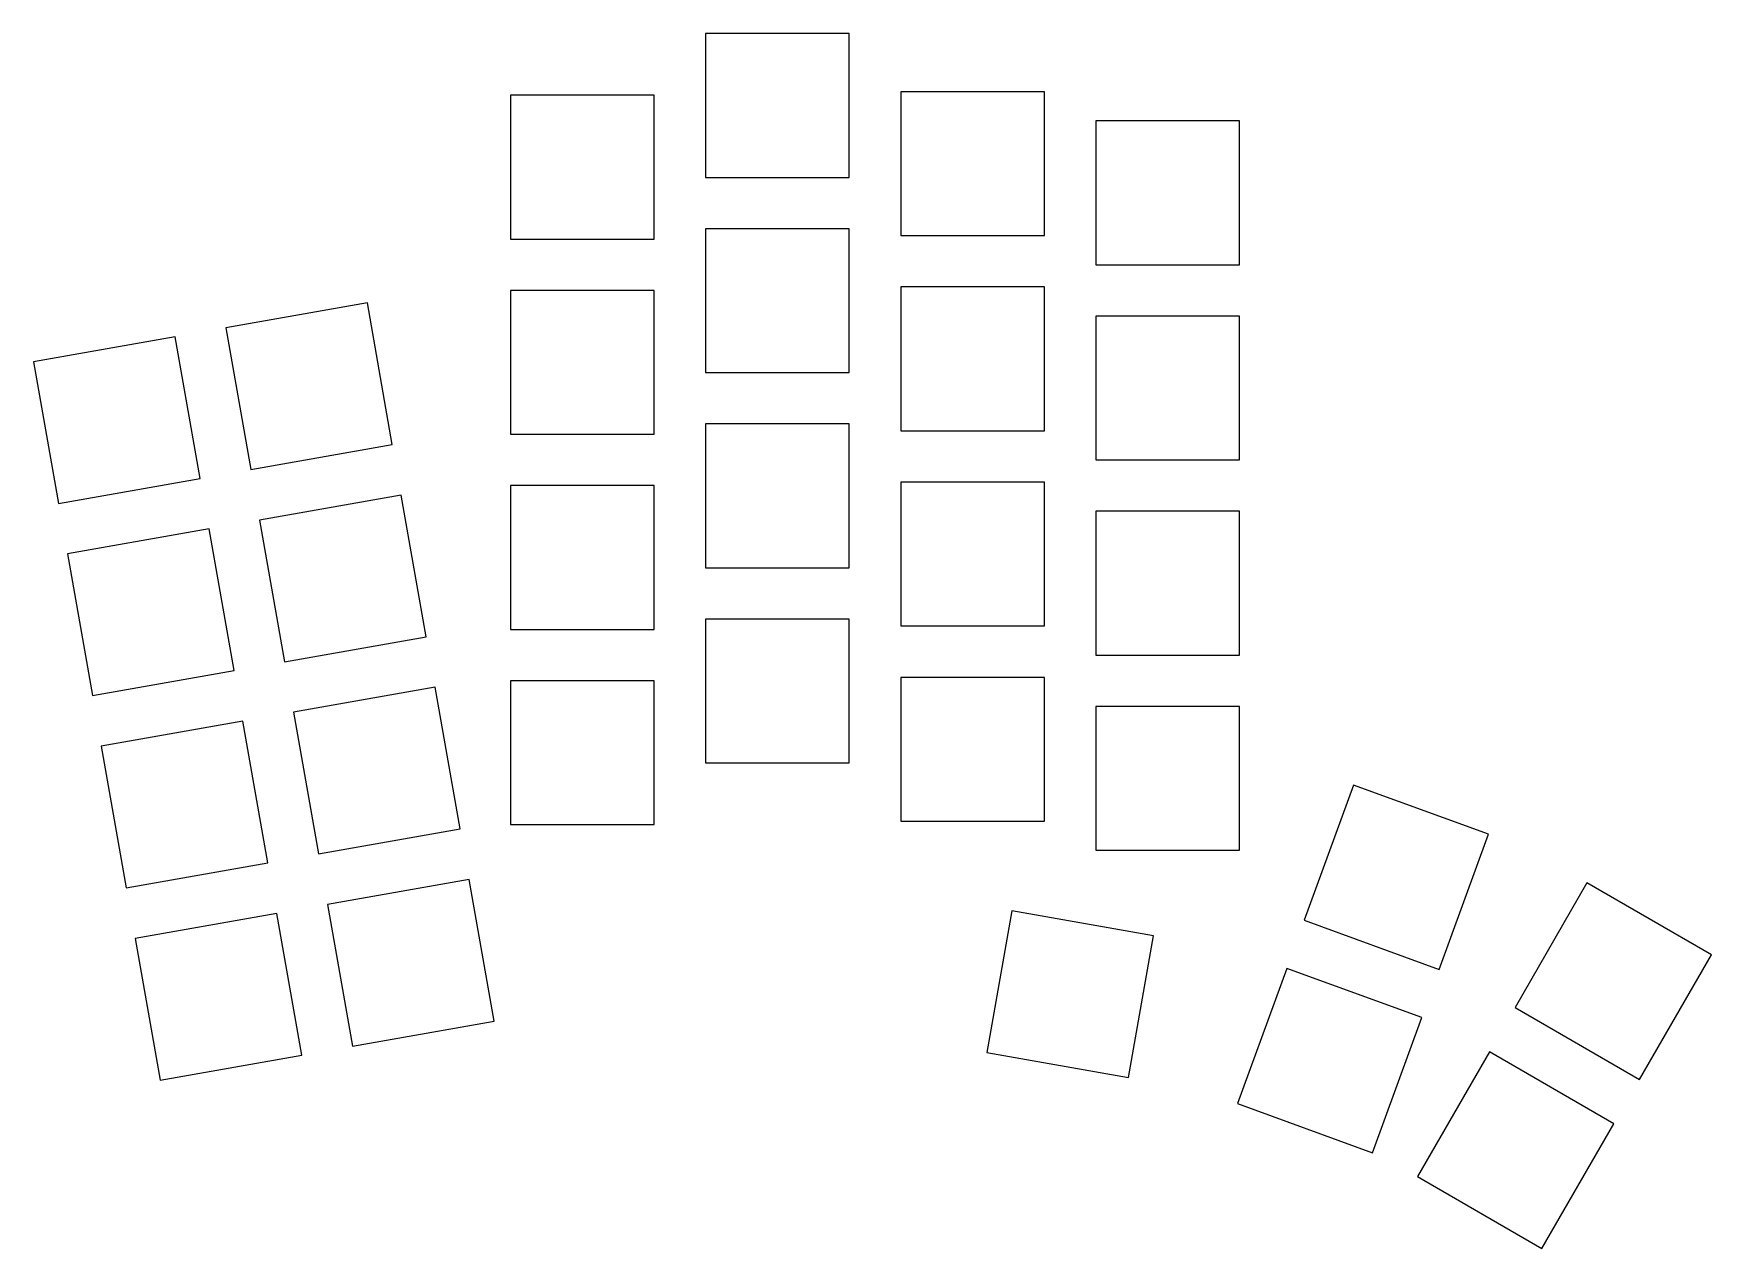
# Model space of a CAD drawing. Header units: millimetres. Extents: x 82 to 245, y -175 to -56.
import ezdxf

# ---------------------------------------------------------------- set-up
doc = ezdxf.new("R2010")
doc.units = ezdxf.units.MM

msp = doc.modelspace()

# ---------------------------------------------------------------- linework, layer by layer
for p, q in [((161.41, -56.24), (147.41, -56.24)), ((147.41, -56.24), (147.41, -70.24)), ((161.41, -70.24), (161.41, -56.24)), ((180.41, -61.91), (166.41, -61.91)), ((166.41, -61.91), (166.41, -75.91)), ((180.41, -75.91), (180.41, -61.91)), ((142.41, -62.24), (128.41, -62.24)), ((128.41, -62.24), (128.41, -76.24)), ((142.41, -76.24), (142.41, -62.24)), ((199.41, -64.74), (185.41, -64.74)), ((185.41, -64.74), (185.41, -78.74)), ((199.41, -78.74), (199.41, -64.74)), ((147.41, -70.24), (161.41, -70.24)), ((128.41, -76.24), (142.41, -76.24)), ((161.41, -75.24), (147.41, -75.24)), ((147.41, -75.24), (147.41, -89.24)), ((161.41, -89.24), (161.41, -75.24)), ((166.41, -75.91), (180.41, -75.91)), ((185.41, -78.74), (199.41, -78.74)), ((142.41, -81.24), (128.41, -81.24)), ((128.41, -81.24), (128.41, -95.24)), ((142.41, -95.24), (142.41, -81.24)), ((180.41, -80.91), (166.41, -80.91)), ((166.41, -80.91), (166.41, -94.91)), ((180.41, -94.91), (180.41, -80.91)), ((114.49, -82.46), (100.7, -84.89)), ((116.92, -96.24), (114.49, -82.46)), ((100.7, -84.89), (103.14, -98.68)), ((199.41, -83.74), (185.41, -83.74)), ((185.41, -83.74), (185.41, -97.74)), ((199.41, -97.74), (199.41, -83.74)), ((95.78, -85.76), (81.99, -88.19)), ((98.21, -99.54), (95.78, -85.76)), ((81.99, -88.19), (84.42, -101.98)), ((147.41, -89.24), (161.41, -89.24)), ((161.41, -94.24), (147.41, -94.24)), ((147.41, -94.24), (147.41, -108.24)), ((161.41, -108.24), (161.41, -94.24)), ((103.14, -98.68), (116.92, -96.24)), ((128.41, -95.24), (142.41, -95.24)), ((166.41, -94.91), (180.41, -94.91)), ((185.41, -97.74), (199.41, -97.74)), ((84.42, -101.98), (98.21, -99.54)), ((117.79, -101.17), (104, -103.6)), ((120.22, -114.96), (117.79, -101.17)), ((142.41, -100.24), (128.41, -100.24)), ((128.41, -100.24), (128.41, -114.24)), ((142.41, -114.24), (142.41, -100.24)), ((180.41, -99.91), (166.41, -99.91)), ((166.41, -99.91), (166.41, -113.91)), ((180.41, -113.91), (180.41, -99.91)), ((199.41, -102.74), (185.41, -102.74)), ((185.41, -102.74), (185.41, -116.74)), ((199.41, -116.74), (199.41, -102.74)), ((99.08, -104.47), (85.29, -106.9)), ((101.51, -118.26), (99.08, -104.47)), ((104, -103.6), (106.43, -117.39)), ((85.29, -106.9), (87.72, -120.69)), ((147.41, -108.24), (161.41, -108.24)), ((128.41, -114.24), (142.41, -114.24)), ((161.41, -113.24), (147.41, -113.24)), ((147.41, -113.24), (147.41, -127.24)), ((161.41, -127.24), (161.41, -113.24)), ((166.41, -113.91), (180.41, -113.91)), ((106.43, -117.39), (120.22, -114.96)), ((185.41, -116.74), (199.41, -116.74)), ((87.72, -120.69), (101.51, -118.26)), ((142.41, -119.24), (128.41, -119.24)), ((128.41, -119.24), (128.41, -133.24)), ((142.41, -133.24), (142.41, -119.24)), ((180.41, -118.91), (166.41, -118.91)), ((166.41, -118.91), (166.41, -132.91)), ((180.41, -132.91), (180.41, -118.91)), ((121.09, -119.88), (107.3, -122.31)), ((123.52, -133.67), (121.09, -119.88)), ((107.3, -122.31), (109.73, -136.1)), ((199.41, -121.74), (185.41, -121.74)), ((185.41, -121.74), (185.41, -135.74)), ((199.41, -135.74), (199.41, -121.74)), ((102.38, -123.18), (88.59, -125.61)), ((104.81, -136.97), (102.38, -123.18)), ((88.59, -125.61), (91.02, -139.4)), ((147.41, -127.24), (161.41, -127.24)), ((210.48, -129.4), (205.7, -142.55)), ((223.64, -134.19), (210.48, -129.4)), ((109.73, -136.1), (123.52, -133.67)), ((128.41, -133.24), (142.41, -133.24)), ((166.41, -132.91), (180.41, -132.91)), ((218.85, -147.34), (223.64, -134.19)), ((91.02, -139.4), (104.81, -136.97)), ((185.41, -135.74), (199.41, -135.74)), ((124.39, -138.59), (110.6, -141.02)), ((126.82, -152.38), (124.39, -138.59)), ((233.22, -138.93), (226.22, -151.05)), ((245.34, -145.93), (233.22, -138.93)), ((105.68, -141.89), (91.89, -144.32)), ((108.11, -155.68), (105.68, -141.89)), ((110.6, -141.02), (113.03, -154.81)), ((177.23, -141.63), (174.8, -155.42)), ((191.02, -144.06), (177.23, -141.63)), ((205.7, -142.55), (218.85, -147.34)), ((91.89, -144.32), (94.32, -158.11)), ((188.59, -157.85), (191.02, -144.06)), ((238.34, -158.05), (245.34, -145.93)), ((203.99, -147.25), (199.2, -160.41)), ((217.14, -152.04), (203.99, -147.25)), ((226.22, -151.05), (238.34, -158.05)), ((113.03, -154.81), (126.82, -152.38)), ((212.35, -165.2), (217.14, -152.04)), ((94.32, -158.11), (108.11, -155.68)), ((174.8, -155.42), (188.59, -157.85)), ((223.72, -155.38), (216.72, -167.51)), ((235.84, -162.38), (223.72, -155.38)), ((199.2, -160.41), (212.35, -165.2)), ((228.84, -174.51), (235.84, -162.38)), ((216.72, -167.51), (228.84, -174.51))]:
    msp.add_line(p, q)

doc.saveas('drawing.dxf')
